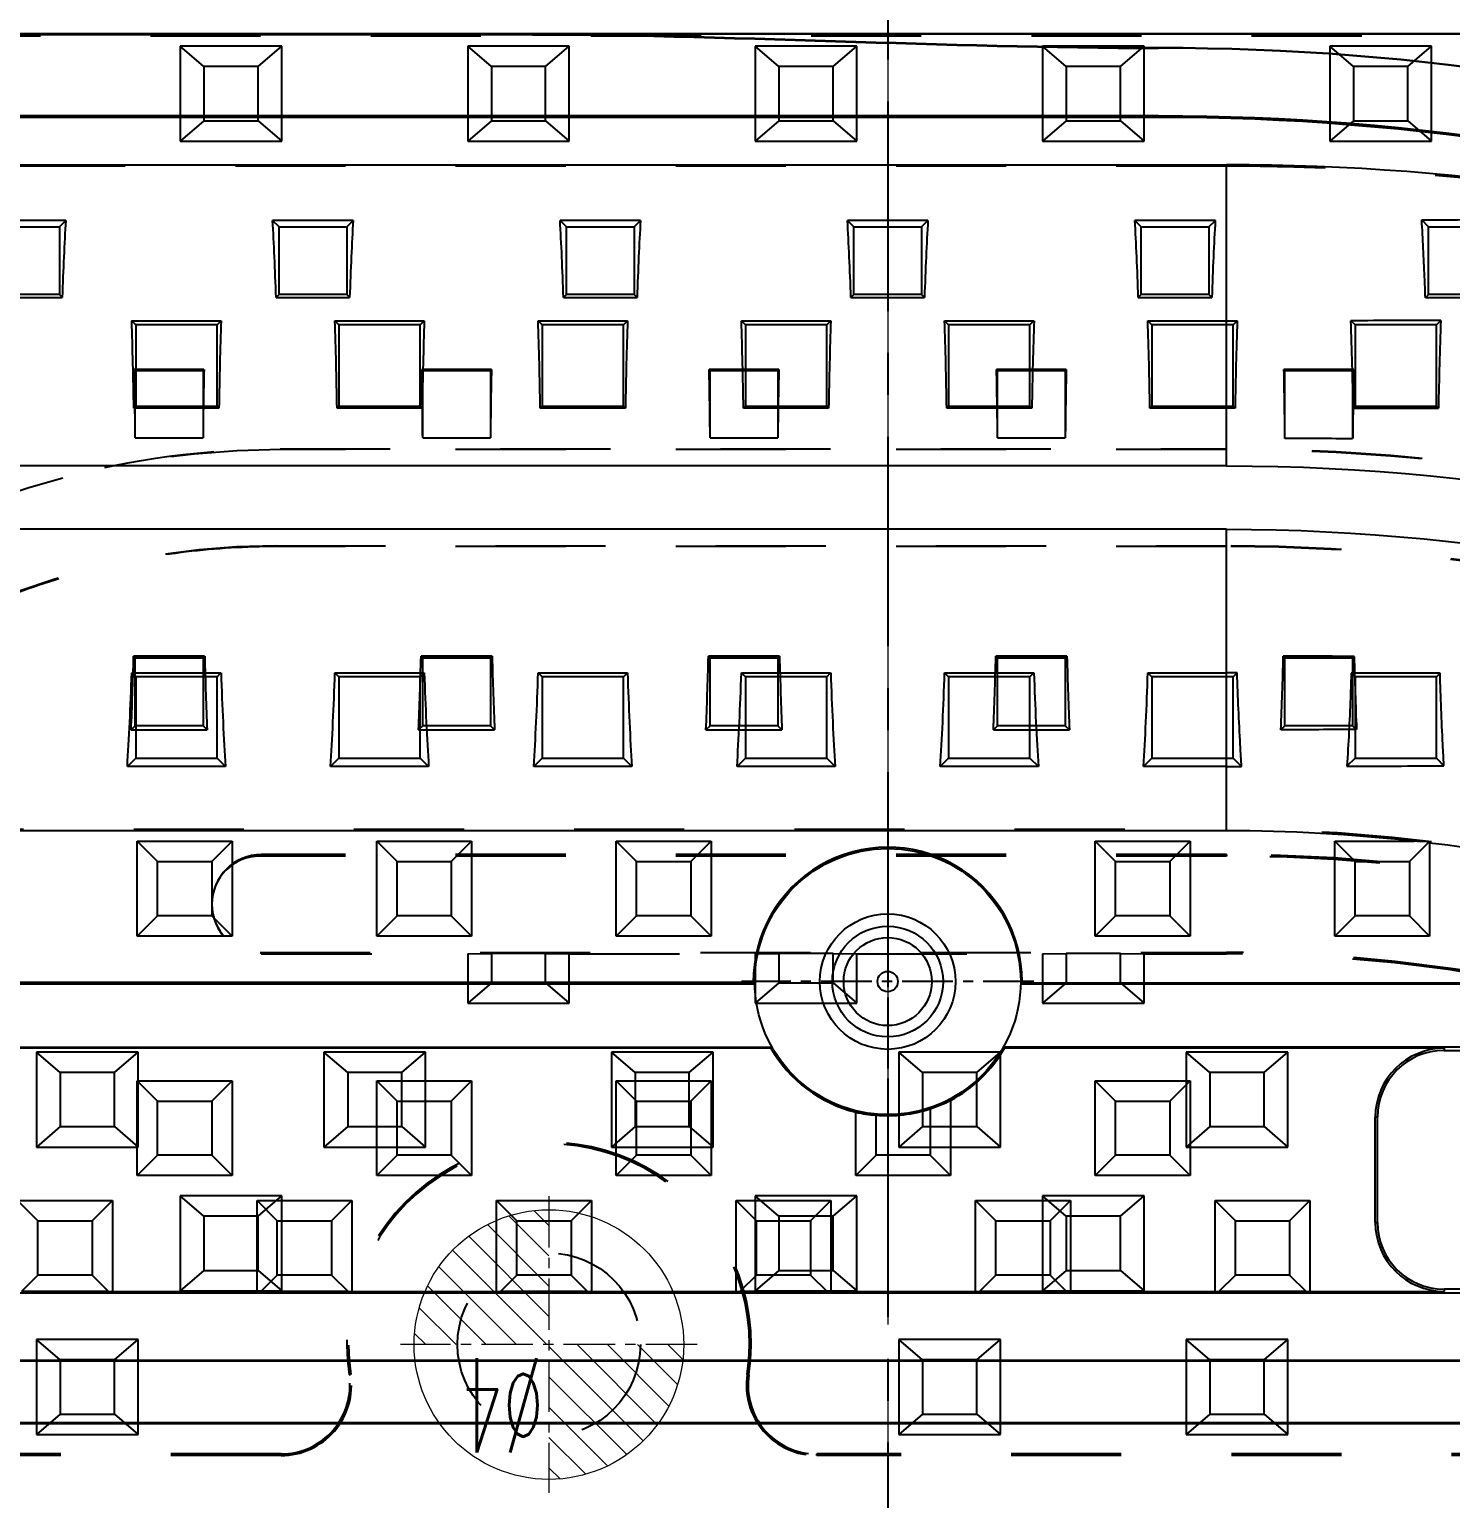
# Model space of a CAD drawing. Header units: millimetres. Extents: x -1495 to -116, y -3881 to 1305.
# Drawn here: x -748.03 to -726.95, y -331.51 to -309.71 of the extents above; entities that cross this region are included whole.
import ezdxf

# ---------------------------------------------------------------- set-up
doc = ezdxf.new("R2010")
doc.units = ezdxf.units.MM
doc.header["$LTSCALE"] = 16.335
doc.linetypes.add('CENTER', pattern=[0.6, 0.375, -0.075, 0.075, -0.075])
doc.linetypes.add('HIDDEN', pattern=[0.2, 0.1, -0.1])
doc.layers.get('0').update_dxf_attribs({"linetype": 'CONTINUOUS'})
for name, color, linetype, lineweight in [('center', 1, 'CENTER', 9), ('epin', 13, 'CONTINUOUS', 9), ('moldbase', 7, 'CONTINUOUS', 20)]:
    doc.layers.add(name, color=color, linetype=linetype, lineweight=lineweight)
doc.layers.add('DEFAULT_2', color=8, linetype='HIDDEN')
doc.styles.add('TXT05', font='txt.shx', dxfattribs={"width": 0.5, "bigfont": 'gbcbig.shx'})

# ---------------------------------------------------------------- blocks, each defined once
blk = doc.blocks.new('epin_ejp_4')
at = {"layer": 'epin'}
h = blk.add_hatch(dxfattribs=at)
h.set_pattern_fill('_ANSI31', color=123, scale=0.1, angle=90, style=0)
h.set_pattern_definition([(135, (760.4252, 313.6428), (-0.2245064, -0.2245064), [])])
h.paths.add_polyline_path([(0, 2, 0.414214), (-2, 0), (0, 0)])
h.paths.add_polyline_path([(2, 0), (0, 0), (0, -2, 0.414214)])
at = {"layer": 'epin', "color": 1, "linetype": 'CENTER', "ltscale": 0.124395}
for p, q in [((0, -2.2), (0, 2.2)), ((-2.2, 0), (2.2, 0))]:
    blk.add_line(p, q, dxfattribs=at)
at = {"layer": 'epin'}
blk.add_circle((0, 0), 2, dxfattribs=at)
at = {"layer": 'epin', "color": 6, "style": 'TXT05', "width": 0.5}
blk.add_text('%%c4', height=1.4, dxfattribs=at).set_placement((0.08, 0.2))
blk = doc.blocks.new('5')
at = {"layer": 'epin', "rotation": 180}
blk.add_blockref('epin_ejp_4', (-952.9, 2374.715), dxfattribs=at)

msp = doc.modelspace()

# ---------------------------------------------------------------- linework, layer by layer
at = {"color": 1, "linetype": 'CENTER', "ltscale": 0.507534}
msp.add_line((-735.3, -305.804), (-735.3, -387.812), dxfattribs=at)
at = {"color": 7, "linetype": 'Continuous'}
for p, q in [((-715.2, -309.777), (-754.082, -309.777)), ((-754.082, -309.787), (-740.868, -309.787)), ((-715.2, -309.782), (-740.868, -309.782)), ((-740.868, -309.787), (-740.868, -309.782)), ((-731.28, -309.983), (-731.28, -309.988)), ((-731.28, -310.993), (-749.968, -310.993)), ((-731.28, -311.014), (-749.968, -311.014)), ((-731.28, -311.014), (-731.28, -310.993)), ((-750.455, -311.717), (-730.275, -311.717)), ((-730.275, -316.185), (-730.275, -311.717)), ((-747.495, -312.543), (-748.689, -312.543)), ((-747.589, -312.638), (-747.495, -312.543)), ((-743.231, -312.543), (-744.425, -312.543)), ((-744.33, -312.638), (-744.425, -312.543)), ((-743.325, -312.638), (-743.231, -312.543)), ((-738.967, -312.543), (-740.161, -312.543)), ((-740.067, -312.638), (-740.161, -312.543)), ((-739.062, -312.638), (-738.967, -312.543)), ((-734.703, -312.543), (-735.897, -312.543)), ((-735.803, -312.638), (-735.897, -312.543)), ((-734.798, -312.638), (-734.703, -312.543)), ((-730.439, -312.543), (-731.633, -312.543)), ((-731.539, -312.638), (-731.633, -312.543)), ((-730.534, -312.638), (-730.439, -312.543)), ((-727.275, -312.638), (-727.377, -312.536)), ((-748.594, -312.638), (-747.589, -312.638)), ((-747.589, -312.638), (-747.589, -313.643)), ((-744.33, -312.638), (-743.325, -312.638)), ((-744.33, -313.643), (-744.33, -312.638)), ((-743.325, -312.638), (-743.325, -313.643)), ((-740.067, -312.638), (-739.062, -312.638)), ((-740.067, -313.643), (-740.067, -312.638)), ((-739.062, -312.638), (-739.062, -313.643)), ((-735.803, -312.638), (-734.798, -312.638)), ((-735.803, -313.643), (-735.803, -312.638)), ((-734.798, -312.638), (-734.798, -313.643)), ((-731.539, -312.638), (-730.534, -312.638)), ((-731.539, -313.643), (-731.539, -312.638)), ((-730.534, -312.638), (-730.534, -313.643)), ((-727.275, -312.638), (-726.27, -312.638)), ((-727.275, -313.643), (-727.275, -312.638)), ((-747.589, -313.643), (-748.594, -313.643)), ((-747.589, -313.643), (-747.546, -313.686)), ((-744.33, -313.643), (-744.373, -313.686)), ((-743.325, -313.643), (-744.33, -313.643)), ((-743.325, -313.643), (-743.282, -313.686)), ((-740.067, -313.643), (-740.11, -313.686)), ((-739.062, -313.643), (-740.067, -313.643)), ((-739.062, -313.643), (-739.018, -313.686)), ((-735.803, -313.643), (-735.846, -313.686)), ((-734.798, -313.643), (-735.803, -313.643)), ((-734.798, -313.643), (-734.755, -313.686)), ((-731.539, -313.643), (-731.582, -313.686)), ((-730.534, -313.643), (-731.539, -313.643)), ((-730.534, -313.643), (-730.491, -313.686)), ((-727.275, -313.643), (-727.323, -313.69)), ((-726.27, -313.643), (-727.275, -313.643)), ((-748.637, -313.686), (-747.546, -313.686)), ((-744.373, -313.686), (-743.282, -313.686)), ((-740.11, -313.686), (-739.018, -313.686)), ((-735.846, -313.686), (-734.755, -313.686)), ((-731.582, -313.686), (-730.491, -313.686)), ((-745.443, -314.755), (-746.477, -314.755)), ((-741.179, -314.755), (-742.213, -314.755)), ((-736.915, -314.755), (-737.949, -314.755)), ((-732.651, -314.755), (-733.685, -314.755)), ((-728.386, -314.754), (-729.422, -314.755)), ((-729.407, -314.77), (-729.422, -314.755)), ((-728.402, -314.77), (-728.386, -314.754)), ((-746.462, -314.77), (-745.457, -314.77)), ((-746.462, -315.769), (-746.462, -314.77)), ((-745.457, -314.77), (-745.457, -315.769)), ((-742.198, -314.77), (-741.193, -314.77)), ((-742.198, -315.769), (-742.198, -314.77)), ((-741.193, -314.77), (-741.193, -315.769)), ((-737.935, -314.77), (-736.93, -314.77)), ((-737.935, -315.769), (-737.935, -314.77)), ((-736.93, -314.77), (-736.93, -315.769)), ((-733.671, -314.77), (-732.666, -314.77)), ((-733.671, -315.769), (-733.671, -314.77)), ((-732.666, -314.77), (-732.666, -315.769)), ((-729.407, -314.77), (-728.402, -314.77)), ((-729.407, -315.776), (-729.407, -314.77)), ((-728.402, -314.77), (-728.402, -315.78)), ((-746.462, -315.769), (-745.457, -315.769)), ((-742.198, -315.769), (-741.193, -315.769)), ((-737.935, -315.769), (-736.93, -315.769)), ((-733.671, -315.769), (-732.666, -315.769)), ((-730.275, -316.185), (-756.908, -316.185)), ((-730.275, -317.126), (-756.908, -317.126)), ((-730.275, -321.599), (-730.275, -317.13)), ((-745.433, -319.009), (-746.487, -319.009)), ((-746.462, -319.034), (-746.487, -319.009)), ((-746.462, -319.034), (-745.457, -319.034)), ((-746.462, -320.039), (-746.462, -319.034)), ((-745.457, -319.034), (-745.433, -319.009)), ((-745.457, -319.034), (-745.457, -320.039)), ((-741.169, -319.009), (-742.223, -319.009)), ((-742.198, -319.034), (-742.223, -319.009)), ((-742.198, -319.034), (-741.193, -319.034)), ((-742.198, -320.039), (-742.198, -319.034)), ((-741.193, -319.034), (-741.169, -319.009)), ((-741.193, -319.034), (-741.193, -320.039)), ((-736.905, -319.009), (-737.959, -319.009)), ((-737.935, -319.034), (-737.959, -319.009)), ((-737.935, -319.034), (-736.93, -319.034)), ((-737.935, -320.039), (-737.935, -319.034)), ((-736.93, -319.034), (-736.905, -319.009)), ((-736.93, -319.034), (-736.93, -320.039)), ((-732.641, -319.009), (-733.695, -319.009)), ((-733.671, -319.034), (-733.695, -319.009)), ((-733.671, -319.034), (-732.666, -319.034)), ((-733.671, -320.039), (-733.671, -319.034)), ((-732.666, -319.034), (-732.641, -319.009)), ((-732.666, -319.034), (-732.666, -320.039)), ((-729.407, -319.034), (-729.431, -319.009)), ((-729.407, -319.034), (-728.402, -319.034)), ((-729.407, -320.039), (-729.407, -319.034)), ((-728.402, -319.034), (-728.379, -319.011)), ((-728.402, -319.034), (-728.402, -320.039)), ((-746.462, -320.039), (-746.523, -320.1)), ((-746.523, -320.1), (-745.396, -320.1)), ((-745.457, -320.039), (-746.462, -320.039)), ((-745.457, -320.039), (-745.396, -320.1)), ((-742.198, -320.039), (-742.26, -320.1)), ((-742.26, -320.1), (-741.132, -320.1)), ((-741.193, -320.039), (-742.198, -320.039)), ((-741.193, -320.039), (-741.132, -320.1)), ((-737.935, -320.039), (-737.996, -320.1)), ((-737.996, -320.1), (-736.869, -320.1)), ((-736.93, -320.039), (-737.935, -320.039)), ((-736.93, -320.039), (-736.869, -320.1)), ((-733.671, -320.039), (-733.732, -320.1)), ((-733.732, -320.1), (-732.605, -320.1)), ((-732.666, -320.039), (-733.671, -320.039)), ((-732.666, -320.039), (-732.605, -320.1)), ((-729.407, -320.039), (-729.467, -320.099)), ((-728.402, -320.039), (-729.407, -320.039)), ((-728.402, -320.039), (-728.344, -320.097)), ((-730.275, -321.599), (-760.283, -321.599)), ((-746.433, -321.753), (-745.026, -321.753)), ((-746.131, -322.055), (-746.433, -321.753)), ((-746.433, -323.16), (-746.433, -321.753)), ((-745.327, -322.055), (-745.026, -321.753)), ((-745.026, -321.753), (-745.026, -323.16)), ((-742.88, -321.753), (-741.473, -321.753)), ((-742.578, -322.055), (-742.88, -321.753)), ((-742.88, -323.16), (-742.88, -321.753)), ((-741.774, -322.055), (-741.473, -321.753)), ((-741.473, -321.753), (-741.473, -323.16)), ((-739.326, -321.753), (-737.919, -321.753)), ((-739.025, -322.055), (-739.326, -321.753)), ((-739.326, -323.16), (-739.326, -321.753)), ((-738.221, -322.055), (-737.919, -321.753)), ((-737.919, -321.753), (-737.919, -323.16)), ((-732.22, -321.753), (-730.813, -321.753)), ((-731.918, -322.055), (-732.22, -321.753)), ((-732.22, -323.16), (-732.22, -321.753)), ((-731.114, -322.055), (-730.813, -321.753)), ((-730.813, -321.753), (-730.813, -323.16)), ((-728.667, -321.753), (-727.489, -321.753)), ((-728.365, -322.055), (-728.667, -321.753)), ((-728.667, -323.16), (-728.667, -321.753)), ((-727.561, -322.055), (-727.268, -321.762)), ((-727.26, -321.78), (-727.26, -323.16)), ((-746.131, -322.055), (-745.327, -322.055)), ((-746.131, -322.859), (-746.131, -322.055)), ((-745.327, -322.055), (-745.327, -322.859)), ((-742.578, -322.055), (-741.774, -322.055)), ((-742.578, -322.859), (-742.578, -322.055)), ((-741.774, -322.055), (-741.774, -322.859)), ((-739.025, -322.055), (-738.221, -322.055)), ((-739.025, -322.859), (-739.025, -322.055)), ((-738.221, -322.055), (-738.221, -322.859)), ((-731.918, -322.055), (-731.114, -322.055)), ((-731.918, -322.859), (-731.918, -322.055)), ((-731.114, -322.055), (-731.114, -322.859)), ((-728.365, -322.055), (-727.561, -322.055)), ((-728.365, -322.859), (-728.365, -322.055)), ((-727.561, -322.055), (-727.561, -322.859)), ((-746.131, -322.859), (-746.433, -323.16)), ((-745.327, -322.859), (-746.131, -322.859)), ((-745.327, -322.859), (-745.026, -323.16)), ((-742.578, -322.859), (-742.88, -323.16)), ((-741.774, -322.859), (-742.578, -322.859)), ((-741.774, -322.859), (-741.473, -323.16)), ((-739.025, -322.859), (-739.326, -323.16)), ((-738.221, -322.859), (-739.025, -322.859)), ((-738.221, -322.859), (-737.919, -323.16)), ((-731.918, -322.859), (-732.22, -323.16)), ((-731.114, -322.859), (-731.918, -322.859)), ((-731.114, -322.859), (-730.813, -323.16)), ((-728.365, -322.859), (-728.667, -323.16)), ((-727.561, -322.859), (-728.365, -322.859)), ((-727.561, -322.859), (-727.26, -323.16)), ((-745.026, -323.16), (-746.433, -323.16)), ((-741.473, -323.16), (-742.88, -323.16)), ((-737.919, -323.16), (-739.326, -323.16)), ((-730.813, -323.16), (-732.22, -323.16)), ((-727.26, -323.16), (-728.667, -323.16)), ((-753.425, -323.87), (-737.276, -323.87)), ((-737.296, -323.849), (-753.406, -323.849)), ((-733.325, -323.87), (-733.306, -323.852)), ((-733.325, -323.87), (-725.035, -323.87)), ((-733.306, -323.836), (-733.306, -323.852)), ((-733.306, -323.852), (-725.035, -323.852)), ((-753.679, -324.807), (-737.021, -324.807)), ((-737.032, -324.825), (-753.669, -324.825)), ((-737.021, -324.807), (-737.032, -324.825)), ((-725.035, -324.807), (-733.579, -324.807)), ((-727.045, -324.825), (-733.569, -324.825)), ((-727.045, -324.825), (-727.045, -324.857)), ((-727.045, -324.857), (-725.035, -324.857)), ((-746.433, -325.307), (-745.026, -325.307)), ((-746.131, -325.608), (-746.433, -325.307)), ((-746.433, -326.714), (-746.433, -325.307)), ((-745.327, -325.608), (-745.026, -325.307)), ((-745.026, -325.307), (-745.026, -326.714)), ((-742.88, -325.307), (-741.473, -325.307)), ((-742.578, -325.608), (-742.88, -325.307)), ((-742.88, -326.714), (-742.88, -325.307)), ((-741.774, -325.608), (-741.473, -325.307)), ((-741.473, -325.307), (-741.473, -326.714)), ((-739.326, -325.307), (-737.919, -325.307)), ((-739.025, -325.608), (-739.326, -325.307)), ((-739.326, -326.714), (-739.326, -325.307)), ((-738.221, -325.608), (-737.919, -325.307)), ((-737.919, -325.307), (-737.919, -326.714)), ((-732.22, -325.307), (-730.813, -325.307)), ((-731.918, -325.608), (-732.22, -325.307)), ((-732.22, -326.714), (-732.22, -325.307)), ((-731.114, -325.608), (-730.813, -325.307)), ((-730.813, -325.307), (-730.813, -326.714)), ((-746.131, -325.608), (-745.327, -325.608)), ((-746.131, -326.412), (-746.131, -325.608)), ((-745.327, -325.608), (-745.327, -326.412)), ((-742.578, -325.608), (-741.774, -325.608)), ((-742.578, -326.412), (-742.578, -325.608)), ((-741.774, -325.608), (-741.774, -326.412)), ((-739.025, -325.608), (-738.221, -325.608)), ((-739.025, -326.412), (-739.025, -325.608)), ((-738.221, -325.608), (-738.221, -326.412)), ((-734.366, -325.598), (-734.366, -326.714)), ((-731.918, -325.608), (-731.114, -325.608)), ((-731.918, -326.412), (-731.918, -325.608)), ((-731.114, -325.608), (-731.114, -326.412)), ((-735.773, -326.714), (-735.773, -325.773)), ((-735.472, -326.412), (-735.472, -325.817)), ((-734.668, -325.722), (-734.668, -326.412)), ((-728.034, -325.846), (-728.066, -325.846)), ((-728.066, -327.411), (-728.066, -325.846)), ((-728.034, -327.411), (-728.034, -325.846)), ((-746.131, -326.412), (-746.433, -326.714)), ((-745.327, -326.412), (-746.131, -326.412)), ((-745.327, -326.412), (-745.026, -326.714)), ((-742.578, -326.412), (-742.88, -326.714)), ((-741.774, -326.412), (-742.578, -326.412)), ((-741.774, -326.412), (-741.473, -326.714)), ((-739.025, -326.412), (-739.326, -326.714)), ((-738.221, -326.412), (-739.025, -326.412)), ((-738.221, -326.412), (-737.919, -326.714)), ((-735.472, -326.412), (-735.773, -326.714)), ((-734.668, -326.412), (-735.472, -326.412)), ((-734.668, -326.412), (-734.366, -326.714)), ((-731.918, -326.412), (-732.22, -326.714)), ((-731.114, -326.412), (-731.918, -326.412)), ((-731.114, -326.412), (-730.813, -326.714)), ((-745.026, -326.714), (-746.433, -326.714)), ((-741.473, -326.714), (-742.88, -326.714)), ((-737.919, -326.714), (-739.326, -326.714)), ((-734.366, -326.714), (-735.773, -326.714)), ((-730.813, -326.714), (-732.22, -326.714)), ((-748.209, -327.083), (-746.802, -327.083)), ((-747.908, -327.385), (-748.209, -327.083)), ((-747.104, -327.385), (-746.802, -327.083)), ((-746.802, -327.083), (-746.802, -328.432)), ((-744.656, -327.083), (-743.249, -327.083)), ((-744.355, -327.385), (-744.656, -327.083)), ((-744.656, -328.432), (-744.656, -327.083)), ((-743.551, -327.385), (-743.249, -327.083)), ((-743.249, -327.083), (-743.249, -328.432)), ((-741.103, -327.083), (-739.696, -327.083)), ((-740.801, -327.385), (-741.103, -327.083)), ((-741.103, -328.432), (-741.103, -327.083)), ((-739.997, -327.385), (-739.696, -327.083)), ((-739.696, -327.083), (-739.696, -328.432)), ((-737.55, -327.083), (-736.143, -327.083)), ((-737.248, -327.385), (-737.55, -327.083)), ((-737.55, -328.432), (-737.55, -327.083)), ((-736.444, -327.385), (-736.143, -327.083)), ((-736.143, -327.083), (-736.143, -328.432)), ((-733.997, -327.083), (-732.59, -327.083)), ((-733.695, -327.385), (-733.997, -327.083)), ((-733.997, -328.432), (-733.997, -327.083)), ((-732.891, -327.385), (-732.59, -327.083)), ((-732.59, -327.083), (-732.59, -328.432)), ((-730.443, -327.083), (-729.036, -327.083)), ((-730.142, -327.385), (-730.443, -327.083)), ((-730.443, -328.432), (-730.443, -327.083)), ((-729.338, -327.385), (-729.036, -327.083)), ((-729.036, -327.083), (-729.036, -328.432)), ((-747.908, -327.385), (-747.104, -327.385)), ((-747.908, -328.189), (-747.908, -327.385)), ((-747.104, -327.385), (-747.104, -328.189)), ((-744.355, -327.385), (-743.551, -327.385)), ((-744.355, -328.189), (-744.355, -327.385)), ((-743.551, -327.385), (-743.551, -328.189)), ((-740.801, -327.385), (-739.997, -327.385)), ((-740.801, -328.189), (-740.801, -327.385)), ((-739.997, -327.385), (-739.997, -328.189)), ((-737.248, -327.385), (-736.444, -327.385)), ((-737.248, -328.189), (-737.248, -327.385)), ((-736.444, -327.385), (-736.444, -328.189)), ((-733.695, -327.385), (-732.891, -327.385)), ((-733.695, -328.189), (-733.695, -327.385)), ((-732.891, -327.385), (-732.891, -328.189)), ((-730.142, -327.385), (-729.338, -327.385)), ((-730.142, -328.189), (-730.142, -327.385)), ((-729.338, -327.385), (-729.338, -328.189)), ((-728.066, -327.411), (-728.034, -327.411)), ((-747.908, -328.189), (-748.152, -328.433)), ((-747.104, -328.189), (-747.908, -328.189)), ((-747.104, -328.189), (-746.86, -328.433)), ((-744.355, -328.189), (-744.599, -328.433)), ((-743.551, -328.189), (-744.355, -328.189)), ((-743.551, -328.189), (-743.306, -328.433)), ((-740.801, -328.189), (-741.046, -328.433)), ((-739.997, -328.189), (-740.801, -328.189)), ((-739.997, -328.189), (-739.753, -328.433)), ((-737.248, -328.189), (-737.492, -328.433)), ((-736.444, -328.189), (-737.248, -328.189)), ((-736.444, -328.189), (-736.2, -328.433)), ((-733.695, -328.189), (-733.939, -328.433)), ((-732.891, -328.189), (-733.695, -328.189)), ((-732.891, -328.189), (-732.647, -328.433)), ((-730.142, -328.189), (-730.386, -328.433)), ((-729.338, -328.189), (-730.142, -328.189)), ((-729.338, -328.189), (-729.094, -328.433)), ((-767.589, -328.453), (-718.215, -328.453)), ((-746.86, -328.433), (-748.152, -328.433)), ((-746.86, -328.433), (-746.802, -328.432)), ((-746.802, -328.432), (-744.656, -328.432)), ((-744.656, -328.432), (-744.599, -328.433)), ((-743.306, -328.433), (-744.599, -328.433)), ((-743.306, -328.433), (-743.249, -328.432)), ((-743.249, -328.432), (-741.103, -328.432)), ((-741.103, -328.432), (-741.046, -328.433)), ((-739.753, -328.433), (-741.046, -328.433)), ((-739.753, -328.433), (-739.696, -328.432)), ((-739.696, -328.432), (-737.55, -328.432)), ((-737.55, -328.432), (-737.492, -328.433)), ((-736.2, -328.433), (-737.492, -328.433)), ((-736.2, -328.433), (-736.143, -328.432)), ((-736.143, -328.432), (-733.997, -328.432)), ((-733.997, -328.432), (-733.939, -328.433)), ((-732.647, -328.433), (-733.939, -328.433)), ((-732.647, -328.433), (-732.59, -328.432)), ((-732.59, -328.432), (-730.443, -328.432)), ((-730.443, -328.432), (-730.386, -328.433)), ((-729.094, -328.433), (-730.386, -328.433)), ((-729.094, -328.433), (-729.036, -328.432)), ((-729.036, -328.432), (-727.045, -328.432)), ((-720.02, -328.4), (-727.045, -328.4)), ((-727.045, -328.4), (-727.045, -328.432)), ((-718.215, -329.458), (-769.12, -329.458)), ((-769.12, -329.463), (-718.215, -329.463)), ((-718.215, -330.384), (-770.623, -330.384)), ((-770.619, -330.39), (-718.215, -330.39))]:
    msp.add_line(p, q, dxfattribs=at)
at = {"color": 1, "linetype": 'CENTER', "ltscale": 0.122732}
for p, q in [((-735.3, -321.665), (-735.3, -326.006)), ((-733.13, -323.836), (-737.471, -323.836))]:
    msp.add_line(p, q, dxfattribs=at)
at = {"color": 7, "linetype": 'Continuous'}
for radius in [1.973, 1.005, 0.821, 0.653, 0.151]:
    msp.add_circle((-735.3, -323.836), radius, dxfattribs=at)
for centre, radius, start, end in [((-731.28, -346.808), 36.825, 20.0396, 90), ((-731.28, -346.808), 36.82, 20.0396, 90), ((-731.28, -346.808), 35.815, 71.7628, 90), ((-731.28, -346.808), 35.794, 71.7628, 90), ((-730.275, -346.808), 35.091, 72.5012, 90), ((-729.706, 109.694), 422.236, 270.31607, 270.48133), ((-823.225, -316.615), 93.822, 0.51228, 1.1361), ((-630.733, -316.736), 97.673, 178.83749, 179.43956), ((-730.275, -346.808), 30.618, 2.7035, 90), ((-730.275, -346.808), 29.678, 2.7435, 90), ((-792.436, -317.464), 63.024, 357.60342, 358.59474), ((-659.023, -317.323), 69.377, 181.39384, 182.29124), ((-730.275, -346.808), 25.209, 83.6535, 90), ((-735.3, -323.836), 1.994, 0.0038, 180.3659), ((-730.663, -408.324), 86.629, 87.75421, 87.90013), ((-723.207, -319.901), 4.467, 204.6205, 204.8768), ((-730.275, -346.808), 25.209, 78.1848, 83.1299), ((-735.3, -323.836), 1.994, 209.7401, 256.2813), ((-735.3, -323.836), 1.994, 297.9273, 330.2599), ((-727.045, -325.846), 1.021, 90, 180), ((-727.045, -325.846), 0.989, 90, 180), ((-735.3, -323.836), 1.989, 265.0548, 288.5426), ((-727.045, -327.411), 1.021, 180, 270), ((-727.045, -327.411), 0.989, 180, 270)]:
    msp.add_arc(centre, radius, start, end, dxfattribs=at)
for centre, major_axis, ratio, start_param, end_param in [((-747.263, -316.658), (0, -5.779), 0.057143, -2.363125, -2.110968), ((-744.657, -316.658), (0, -5.779), 0.057143, -4.172218, -3.920061), ((-742.999, -316.658), (0, -5.779), 0.057143, -2.363125, -2.110968), ((-740.393, -316.658), (0, -5.779), 0.057143, -4.172218, -3.920061), ((-738.735, -316.658), (0, -5.779), 0.057143, -2.363125, -2.110968), ((-736.129, -316.658), (0, -5.779), 0.057143, -4.172218, -3.920061), ((-734.471, -316.658), (0, -5.779), 0.057143, -2.363125, -2.110968), ((-731.865, -316.658), (0, -5.779), 0.057143, -4.172218, -3.920061), ((-730.208, -316.658), (0, -5.779), 0.057143, -2.363125, -2.110968), ((-745.131, -316.658), (0, -5.779), 0.057143, -1.906287, -1.72521), ((-740.867, -316.658), (0, -5.779), 0.057143, -1.906287, -1.72521), ((-736.603, -316.658), (0, -5.779), 0.057143, -1.906287, -1.72521), ((-732.339, -316.658), (0, -5.779), 0.057143, -1.906287, -1.72521), ((-746.789, -316.658), (0, -5.779), 0.057143, 0.932787, 1.151782), ((-745.131, -316.658), (0, -5.779), 0.057143, -1.151782, -0.932787), ((-742.525, -316.658), (0, -5.779), 0.057143, 0.932787, 1.151782), ((-740.867, -316.658), (0, -5.779), 0.057143, -1.151782, -0.932787), ((-738.261, -316.658), (0, -5.779), 0.057143, 0.932787, 1.151782), ((-736.603, -316.658), (0, -5.779), 0.057143, -1.151782, -0.932787), ((-733.997, -316.658), (0, -5.779), 0.057143, 0.932787, 1.151782), ((-732.339, -316.658), (0, -5.779), 0.057143, -1.151782, -0.932787), ((-735.266, -323.836), (-1.979, 0), 0.999848, 1.877832, 2.042735), ((-735.335, -323.836), (-1.987, 0), 0.999848, 1.348351, 1.501889)]:
    msp.add_ellipse(centre, major_axis=major_axis, ratio=ratio, start_param=start_param, end_param=end_param, dxfattribs=at)
for points in [[(-731.28, -309.983), (-734.477, -309.983), (-737.671, -309.782), (-740.868, -309.782)], [(-740.868, -309.787), (-737.671, -309.787), (-734.477, -309.988), (-731.28, -309.988)], [(-726.218, -313.695), (-726.586, -313.693), (-726.954, -313.692), (-727.323, -313.69)], [(-729.407, -315.776), (-729.072, -315.776), (-728.737, -315.773), (-728.402, -315.78)], [(-728.379, -319.011), (-728.73, -319.01), (-729.08, -319.01), (-729.431, -319.009)], [(-728.344, -320.097), (-728.718, -320.098), (-729.093, -320.099), (-729.467, -320.099)]]:
    msp.add_open_spline(points, degree=3, dxfattribs=at)
for points, knots in [([(-727.323, -313.69), (-727.326, -313.587), (-727.341, -313.202), (-727.36, -312.817), (-727.377, -312.536)], [0, 0, 0, 0, 0.26944, 1, 1, 1, 1]), ([(-737.276, -323.87), (-737.278, -323.868), (-737.282, -323.867), (-737.286, -323.862), (-737.283, -323.855), (-737.292, -323.854), (-737.294, -323.852)], [0, 0, 0, 0, 0.312487, 0.456174, 0.580629, 1, 1, 1, 1]), ([(-733.579, -324.807), (-733.578, -324.809), (-733.575, -324.81), (-733.573, -324.815), (-733.575, -324.82), (-733.57, -324.823), (-733.569, -324.825)], [0, 0, 0, 0, 0.283242, 0.447227, 0.602885, 1, 1, 1, 1])]:
    msp.add_open_spline(points, degree=3, knots=knots, dxfattribs=at)
at = {"layer": 'center', "color": 1, "linetype": 'CENTER', "ltscale": 0.510071}
msp.add_line((-735.3, -305.804), (-735.3, -387.812), dxfattribs=at)
at = {"layer": 'DEFAULT_2', "color": 8, "linetype": 'HIDDEN'}
for p, q in [((-715.2, -309.808), (-750.831, -309.808)), ((-744.287, -309.959), (-745.794, -309.959)), ((-745.443, -310.261), (-745.794, -309.959)), ((-745.794, -309.959), (-745.794, -311.366)), ((-744.639, -310.261), (-744.287, -309.959)), ((-744.287, -311.366), (-744.287, -309.959)), ((-740.023, -309.959), (-741.531, -309.959)), ((-741.179, -310.261), (-741.531, -309.959)), ((-741.531, -309.959), (-741.531, -311.366)), ((-740.375, -310.261), (-740.023, -309.959)), ((-740.023, -311.366), (-740.023, -309.959)), ((-735.759, -309.959), (-737.267, -309.959)), ((-736.915, -310.261), (-737.267, -309.959)), ((-737.267, -309.959), (-737.267, -311.366)), ((-736.111, -310.261), (-735.759, -309.959)), ((-735.759, -311.366), (-735.759, -309.959)), ((-731.495, -309.959), (-733.003, -309.959)), ((-732.651, -310.261), (-733.003, -309.959)), ((-733.003, -309.959), (-733.003, -311.366)), ((-731.847, -310.261), (-731.495, -309.959)), ((-731.495, -311.366), (-731.495, -309.959)), ((-727.232, -309.959), (-728.739, -309.959)), ((-728.387, -310.261), (-728.739, -309.959)), ((-728.739, -309.959), (-728.739, -311.366)), ((-727.583, -310.261), (-727.232, -309.959)), ((-727.232, -311.366), (-727.232, -309.959)), ((-744.639, -310.261), (-745.443, -310.261)), ((-745.443, -310.261), (-745.443, -311.065)), ((-744.639, -311.065), (-744.639, -310.261)), ((-740.375, -310.261), (-741.179, -310.261)), ((-741.179, -310.261), (-741.179, -311.065)), ((-740.375, -311.065), (-740.375, -310.261)), ((-736.111, -310.261), (-736.915, -310.261)), ((-736.915, -310.261), (-736.915, -311.065)), ((-736.111, -311.065), (-736.111, -310.261)), ((-731.847, -310.261), (-732.651, -310.261)), ((-732.651, -310.261), (-732.651, -311.065)), ((-731.847, -311.065), (-731.847, -310.261)), ((-727.583, -310.261), (-728.387, -310.261)), ((-728.387, -310.261), (-728.387, -311.065)), ((-727.583, -311.065), (-727.583, -310.261)), ((-745.443, -311.065), (-745.794, -311.366)), ((-745.443, -311.065), (-744.639, -311.065)), ((-744.639, -311.065), (-744.287, -311.366)), ((-741.179, -311.065), (-741.531, -311.366)), ((-741.179, -311.065), (-740.375, -311.065)), ((-740.375, -311.065), (-740.023, -311.366)), ((-736.915, -311.065), (-737.267, -311.366)), ((-736.915, -311.065), (-736.111, -311.065)), ((-736.111, -311.065), (-735.759, -311.366)), ((-732.651, -311.065), (-733.003, -311.366)), ((-732.651, -311.065), (-731.847, -311.065)), ((-731.847, -311.065), (-731.495, -311.366)), ((-728.387, -311.065), (-728.739, -311.366)), ((-728.387, -311.065), (-727.583, -311.065)), ((-727.583, -311.065), (-727.232, -311.366)), ((-745.794, -311.366), (-744.287, -311.366)), ((-741.531, -311.366), (-740.023, -311.366)), ((-737.267, -311.366), (-735.759, -311.366)), ((-733.003, -311.366), (-731.495, -311.366)), ((-728.739, -311.366), (-727.232, -311.366)), ((-730.275, -311.739), (-751.534, -311.739)), ((-746.516, -314.033), (-745.19, -314.033)), ((-746.456, -314.093), (-746.516, -314.033)), ((-745.25, -314.093), (-746.456, -314.093)), ((-746.456, -314.093), (-746.456, -315.299)), ((-745.25, -314.093), (-745.19, -314.033)), ((-745.25, -315.299), (-745.25, -314.093)), ((-743.501, -314.033), (-742.175, -314.033)), ((-743.441, -314.093), (-743.501, -314.033)), ((-742.235, -314.093), (-743.441, -314.093)), ((-743.441, -314.093), (-743.441, -315.299)), ((-742.235, -314.093), (-742.175, -314.033)), ((-742.235, -315.299), (-742.235, -314.093)), ((-740.486, -314.033), (-739.16, -314.033)), ((-740.426, -314.093), (-740.486, -314.033)), ((-739.22, -314.093), (-740.426, -314.093)), ((-740.426, -314.093), (-740.426, -315.299)), ((-739.22, -314.093), (-739.16, -314.033)), ((-739.22, -315.299), (-739.22, -314.093)), ((-737.471, -314.033), (-736.145, -314.033)), ((-737.411, -314.093), (-737.471, -314.033)), ((-736.205, -314.093), (-737.411, -314.093)), ((-737.411, -314.093), (-737.411, -315.299)), ((-736.205, -314.093), (-736.145, -314.033)), ((-736.205, -315.299), (-736.205, -314.093)), ((-734.456, -314.033), (-733.13, -314.033)), ((-734.396, -314.093), (-734.456, -314.033)), ((-733.19, -314.093), (-734.396, -314.093)), ((-734.396, -314.093), (-734.396, -315.299)), ((-733.19, -314.093), (-733.13, -314.033)), ((-733.19, -315.299), (-733.19, -314.093)), ((-731.441, -314.033), (-730.275, -314.033)), ((-731.381, -314.093), (-731.441, -314.033)), ((-730.175, -314.093), (-731.381, -314.093)), ((-731.381, -314.093), (-731.381, -315.299)), ((-730.275, -314.033), (-730.115, -314.033)), ((-730.175, -314.093), (-730.115, -314.033)), ((-730.175, -315.299), (-730.175, -314.093)), ((-728.366, -314.093), (-728.428, -314.031)), ((-727.16, -314.093), (-728.366, -314.093)), ((-728.366, -314.093), (-728.366, -315.299)), ((-727.16, -314.093), (-727.094, -314.027)), ((-727.16, -315.299), (-727.16, -314.093)), ((-746.462, -314.77), (-746.477, -314.755)), ((-745.457, -314.77), (-745.443, -314.755)), ((-742.198, -314.77), (-742.213, -314.755)), ((-741.193, -314.77), (-741.179, -314.755)), ((-737.935, -314.77), (-737.949, -314.755)), ((-736.93, -314.77), (-736.915, -314.755)), ((-733.671, -314.77), (-733.685, -314.755)), ((-732.666, -314.77), (-732.651, -314.755)), ((-746.456, -315.299), (-746.484, -315.327)), ((-745.221, -315.327), (-746.484, -315.327)), ((-746.456, -315.299), (-745.25, -315.299)), ((-745.25, -315.299), (-745.221, -315.327)), ((-743.441, -315.299), (-743.469, -315.327)), ((-742.206, -315.327), (-743.469, -315.327)), ((-743.441, -315.299), (-742.235, -315.299)), ((-742.235, -315.299), (-742.206, -315.327)), ((-740.426, -315.299), (-740.454, -315.327)), ((-739.191, -315.327), (-740.454, -315.327)), ((-740.426, -315.299), (-739.22, -315.299)), ((-739.22, -315.299), (-739.191, -315.327)), ((-737.411, -315.299), (-737.439, -315.327)), ((-736.176, -315.327), (-737.439, -315.327)), ((-737.411, -315.299), (-736.205, -315.299)), ((-736.205, -315.299), (-736.176, -315.327)), ((-734.396, -315.299), (-734.424, -315.327)), ((-733.161, -315.327), (-734.424, -315.327)), ((-734.396, -315.299), (-733.19, -315.299)), ((-733.19, -315.299), (-733.161, -315.327)), ((-731.381, -315.299), (-731.409, -315.327)), ((-730.275, -315.327), (-731.409, -315.327)), ((-731.381, -315.299), (-730.175, -315.299)), ((-730.146, -315.327), (-730.275, -315.327)), ((-730.175, -315.299), (-730.146, -315.327)), ((-728.366, -315.299), (-728.395, -315.328)), ((-728.366, -315.299), (-727.16, -315.299)), ((-727.16, -315.299), (-727.129, -315.33)), ((-744.315, -315.934), (-730.275, -315.934)), ((-744.306, -315.944), (-744.315, -315.934)), ((-730.275, -315.944), (-744.306, -315.944)), ((-744.385, -317.372), (-730.275, -317.372)), ((-744.385, -317.372), (-744.375, -317.382)), ((-730.275, -317.382), (-744.375, -317.382)), ((-746.515, -319.256), (-745.191, -319.256)), ((-746.456, -319.315), (-746.515, -319.256)), ((-745.25, -319.315), (-746.456, -319.315)), ((-746.456, -319.315), (-746.456, -320.521)), ((-745.25, -319.315), (-745.191, -319.256)), ((-745.25, -320.521), (-745.25, -319.315)), ((-743.5, -319.256), (-742.176, -319.256)), ((-743.441, -319.315), (-743.5, -319.256)), ((-742.235, -319.315), (-743.441, -319.315)), ((-743.441, -319.315), (-743.441, -320.521)), ((-742.235, -319.315), (-742.176, -319.256)), ((-742.235, -320.521), (-742.235, -319.315)), ((-740.485, -319.256), (-739.161, -319.256)), ((-740.426, -319.315), (-740.485, -319.256)), ((-739.22, -319.315), (-740.426, -319.315)), ((-740.426, -319.315), (-740.426, -320.521)), ((-739.22, -319.315), (-739.161, -319.256)), ((-739.22, -320.521), (-739.22, -319.315)), ((-737.47, -319.256), (-736.146, -319.256)), ((-737.411, -319.315), (-737.47, -319.256)), ((-736.205, -319.315), (-737.411, -319.315)), ((-737.411, -319.315), (-737.411, -320.521)), ((-736.205, -319.315), (-736.146, -319.256)), ((-736.205, -320.521), (-736.205, -319.315)), ((-734.455, -319.256), (-733.131, -319.256)), ((-734.396, -319.315), (-734.455, -319.256)), ((-733.19, -319.315), (-734.396, -319.315)), ((-734.396, -319.315), (-734.396, -320.521)), ((-733.19, -319.315), (-733.131, -319.256)), ((-733.19, -320.521), (-733.19, -319.315)), ((-731.44, -319.256), (-730.275, -319.256)), ((-731.381, -319.315), (-731.44, -319.256)), ((-730.175, -319.315), (-731.381, -319.315)), ((-731.381, -319.315), (-731.381, -320.521)), ((-730.116, -319.256), (-730.275, -319.256)), ((-730.175, -319.315), (-730.116, -319.256)), ((-730.175, -320.521), (-730.175, -319.315)), ((-728.366, -319.315), (-728.423, -319.258)), ((-727.16, -319.315), (-728.366, -319.315)), ((-728.366, -319.315), (-728.366, -320.521)), ((-727.16, -319.315), (-727.106, -319.262)), ((-727.16, -320.521), (-727.16, -319.315)), ((-746.456, -320.521), (-746.58, -320.646)), ((-746.456, -320.521), (-745.25, -320.521)), ((-745.25, -320.521), (-745.125, -320.646)), ((-743.441, -320.521), (-743.565, -320.646)), ((-743.441, -320.521), (-742.235, -320.521)), ((-742.235, -320.521), (-742.11, -320.646)), ((-740.426, -320.521), (-740.55, -320.646)), ((-740.426, -320.521), (-739.22, -320.521)), ((-739.22, -320.521), (-739.095, -320.646)), ((-737.411, -320.521), (-737.535, -320.646)), ((-737.411, -320.521), (-736.205, -320.521)), ((-736.205, -320.521), (-736.08, -320.646)), ((-734.396, -320.521), (-734.52, -320.646)), ((-734.396, -320.521), (-733.19, -320.521)), ((-733.19, -320.521), (-733.065, -320.646)), ((-731.381, -320.521), (-731.505, -320.646)), ((-731.381, -320.521), (-730.175, -320.521)), ((-730.175, -320.521), (-730.05, -320.646)), ((-728.366, -320.521), (-728.486, -320.642)), ((-728.366, -320.521), (-727.16, -320.521)), ((-727.16, -320.521), (-727.048, -320.633)), ((-745.125, -320.646), (-746.58, -320.646)), ((-742.11, -320.646), (-743.565, -320.646)), ((-739.095, -320.646), (-740.55, -320.646)), ((-736.08, -320.646), (-737.535, -320.646)), ((-733.065, -320.646), (-734.52, -320.646)), ((-730.275, -320.646), (-731.505, -320.646)), ((-730.275, -320.646), (-730.05, -320.646)), ((-753.019, -321.576), (-730.275, -321.576)), ((-744.612, -321.974), (-744.588, -321.95)), ((-730.275, -321.95), (-744.588, -321.95)), ((-730.275, -321.95), (-730.275, -321.974)), ((-730.275, -321.974), (-744.612, -321.974)), ((-744.612, -323.402), (-730.275, -323.402)), ((-744.612, -323.402), (-744.588, -323.426)), ((-744.588, -323.426), (-741.531, -323.426)), ((-741.531, -323.426), (-741.179, -323.42)), ((-741.531, -323.426), (-741.531, -324.158)), ((-740.375, -323.42), (-741.179, -323.42)), ((-741.179, -323.42), (-741.179, -323.856)), ((-740.375, -323.42), (-740.023, -323.426)), ((-740.375, -323.856), (-740.375, -323.42)), ((-740.023, -323.426), (-737.267, -323.426)), ((-740.023, -324.158), (-740.023, -323.426)), ((-737.267, -323.426), (-736.915, -323.42)), ((-737.267, -323.426), (-737.267, -324.158)), ((-736.111, -323.42), (-736.915, -323.42)), ((-736.915, -323.42), (-736.915, -323.856)), ((-736.111, -323.42), (-735.759, -323.426)), ((-736.111, -323.856), (-736.111, -323.42)), ((-735.759, -323.426), (-733.003, -323.426)), ((-735.759, -324.158), (-735.759, -323.426)), ((-733.003, -323.426), (-732.651, -323.42)), ((-733.003, -323.426), (-733.003, -324.158)), ((-731.847, -323.42), (-732.651, -323.42)), ((-732.651, -323.42), (-732.651, -323.856)), ((-731.847, -323.42), (-731.495, -323.426)), ((-731.847, -323.856), (-731.847, -323.42)), ((-731.495, -323.426), (-730.275, -323.426)), ((-731.495, -324.158), (-731.495, -323.426)), ((-730.275, -323.402), (-730.275, -323.426)), ((-741.179, -323.856), (-741.531, -324.158)), ((-741.179, -323.856), (-740.375, -323.856)), ((-740.375, -323.856), (-740.023, -324.158)), ((-736.915, -323.856), (-737.267, -324.158)), ((-736.915, -323.856), (-736.111, -323.856)), ((-736.111, -323.856), (-735.759, -324.158)), ((-732.651, -323.856), (-733.003, -324.158)), ((-732.651, -323.856), (-731.847, -323.856)), ((-731.847, -323.856), (-731.495, -324.158)), ((-741.531, -324.158), (-740.023, -324.158)), ((-737.267, -324.158), (-735.759, -324.158)), ((-733.003, -324.158), (-731.495, -324.158)), ((-746.419, -324.883), (-747.926, -324.883)), ((-747.575, -325.184), (-747.926, -324.883)), ((-747.926, -324.883), (-747.926, -326.29)), ((-746.771, -325.184), (-746.419, -324.883)), ((-746.419, -326.29), (-746.419, -324.883)), ((-742.155, -324.883), (-743.663, -324.883)), ((-743.311, -325.184), (-743.663, -324.883)), ((-743.663, -324.883), (-743.663, -326.29)), ((-742.507, -325.184), (-742.155, -324.883)), ((-742.155, -326.29), (-742.155, -324.883)), ((-737.891, -324.883), (-739.399, -324.883)), ((-739.047, -325.184), (-739.399, -324.883)), ((-739.399, -324.883), (-739.399, -326.29)), ((-738.243, -325.184), (-737.891, -324.883)), ((-737.891, -326.29), (-737.891, -324.883)), ((-733.627, -324.883), (-735.135, -324.883)), ((-734.783, -325.184), (-735.135, -324.883)), ((-735.135, -324.883), (-735.135, -326.29)), ((-733.979, -325.184), (-733.627, -324.883)), ((-733.627, -326.29), (-733.627, -324.883)), ((-729.364, -324.883), (-730.871, -324.883)), ((-730.519, -325.184), (-730.871, -324.883)), ((-730.871, -324.883), (-730.871, -326.29)), ((-729.715, -325.184), (-729.364, -324.883)), ((-729.364, -326.29), (-729.364, -324.883)), ((-746.771, -325.184), (-747.575, -325.184)), ((-747.575, -325.184), (-747.575, -325.988)), ((-746.771, -325.988), (-746.771, -325.184)), ((-742.507, -325.184), (-743.311, -325.184)), ((-743.311, -325.184), (-743.311, -325.988)), ((-742.507, -325.988), (-742.507, -325.184)), ((-738.243, -325.184), (-739.047, -325.184)), ((-739.047, -325.184), (-739.047, -325.988)), ((-738.243, -325.988), (-738.243, -325.184)), ((-733.979, -325.184), (-734.783, -325.184)), ((-734.783, -325.184), (-734.783, -325.988)), ((-733.979, -325.988), (-733.979, -325.184)), ((-729.715, -325.184), (-730.519, -325.184)), ((-730.519, -325.184), (-730.519, -325.988)), ((-729.715, -325.988), (-729.715, -325.184)), ((-747.575, -325.988), (-747.926, -326.29)), ((-747.575, -325.988), (-746.771, -325.988)), ((-746.771, -325.988), (-746.419, -326.29)), ((-743.311, -325.988), (-743.663, -326.29)), ((-743.311, -325.988), (-742.507, -325.988)), ((-742.507, -325.988), (-742.155, -326.29)), ((-739.047, -325.988), (-739.399, -326.29)), ((-739.047, -325.988), (-738.243, -325.988)), ((-738.243, -325.988), (-737.891, -326.29)), ((-734.783, -325.988), (-735.135, -326.29)), ((-734.783, -325.988), (-733.979, -325.988)), ((-733.979, -325.988), (-733.627, -326.29)), ((-730.519, -325.988), (-730.871, -326.29)), ((-730.519, -325.988), (-729.715, -325.988)), ((-729.715, -325.988), (-729.364, -326.29)), ((-747.926, -326.29), (-746.419, -326.29)), ((-743.663, -326.29), (-742.155, -326.29)), ((-739.399, -326.29), (-737.891, -326.29)), ((-735.135, -326.29), (-733.627, -326.29)), ((-730.871, -326.29), (-729.364, -326.29)), ((-744.287, -327.015), (-745.794, -327.015)), ((-745.443, -327.316), (-745.794, -327.015)), ((-745.794, -327.015), (-745.794, -328.422)), ((-744.639, -327.316), (-744.287, -327.015)), ((-744.287, -328.422), (-744.287, -327.015)), ((-735.759, -327.015), (-737.267, -327.015)), ((-736.915, -327.316), (-737.267, -327.015)), ((-737.267, -327.015), (-737.267, -328.422)), ((-736.111, -327.316), (-735.759, -327.015)), ((-735.759, -328.422), (-735.759, -327.015)), ((-731.495, -327.015), (-733.003, -327.015)), ((-732.651, -327.316), (-733.003, -327.015)), ((-733.003, -327.015), (-733.003, -328.422)), ((-731.847, -327.316), (-731.495, -327.015)), ((-731.495, -328.422), (-731.495, -327.015)), ((-744.639, -327.316), (-745.443, -327.316)), ((-745.443, -327.316), (-745.443, -328.12)), ((-744.639, -328.12), (-744.639, -327.316)), ((-736.111, -327.316), (-736.915, -327.316)), ((-736.915, -327.316), (-736.915, -328.12)), ((-736.111, -328.12), (-736.111, -327.316)), ((-731.847, -327.316), (-732.651, -327.316)), ((-732.651, -327.316), (-732.651, -328.12)), ((-731.847, -328.12), (-731.847, -327.316)), ((-745.443, -328.12), (-745.794, -328.422)), ((-745.443, -328.12), (-744.639, -328.12)), ((-744.639, -328.12), (-744.287, -328.422)), ((-736.915, -328.12), (-737.267, -328.422)), ((-736.915, -328.12), (-736.111, -328.12)), ((-736.111, -328.12), (-735.759, -328.422)), ((-732.651, -328.12), (-733.003, -328.422)), ((-732.651, -328.12), (-731.847, -328.12)), ((-731.847, -328.12), (-731.495, -328.422)), ((-745.794, -328.422), (-744.287, -328.422)), ((-737.267, -328.422), (-735.759, -328.422)), ((-733.003, -328.422), (-731.495, -328.422)), ((-746.419, -329.147), (-747.926, -329.147)), ((-747.575, -329.448), (-747.926, -329.147)), ((-747.926, -329.147), (-747.926, -330.554)), ((-746.771, -329.448), (-746.419, -329.147)), ((-746.419, -330.554), (-746.419, -329.147)), ((-733.627, -329.147), (-735.135, -329.147)), ((-734.783, -329.448), (-735.135, -329.147)), ((-735.135, -329.147), (-735.135, -330.554)), ((-733.979, -329.448), (-733.627, -329.147)), ((-733.627, -330.554), (-733.627, -329.147)), ((-729.364, -329.147), (-730.871, -329.147)), ((-730.519, -329.448), (-730.871, -329.147)), ((-730.871, -329.147), (-730.871, -330.554)), ((-729.715, -329.448), (-729.364, -329.147)), ((-729.364, -330.554), (-729.364, -329.147)), ((-746.771, -329.448), (-747.575, -329.448)), ((-747.575, -329.448), (-747.575, -330.252)), ((-746.771, -330.252), (-746.771, -329.448)), ((-733.979, -329.448), (-734.783, -329.448)), ((-734.783, -329.448), (-734.783, -330.252)), ((-733.979, -330.252), (-733.979, -329.448)), ((-729.715, -329.448), (-730.519, -329.448)), ((-730.519, -329.448), (-730.519, -330.252)), ((-729.715, -330.252), (-729.715, -329.448)), ((-743.29, -329.67), (-743.267, -329.667)), ((-737.383, -329.667), (-737.36, -329.67)), ((-747.575, -330.252), (-747.926, -330.554)), ((-747.575, -330.252), (-746.771, -330.252)), ((-746.771, -330.252), (-746.419, -330.554)), ((-734.783, -330.252), (-735.135, -330.554)), ((-734.783, -330.252), (-733.979, -330.252)), ((-733.979, -330.252), (-733.627, -330.554)), ((-730.519, -330.252), (-730.871, -330.554)), ((-730.519, -330.252), (-729.715, -330.252)), ((-729.715, -330.252), (-729.364, -330.554)), ((-747.926, -330.554), (-746.419, -330.554)), ((-735.135, -330.554), (-733.627, -330.554)), ((-730.871, -330.554), (-729.364, -330.554)), ((-744.3, -330.844), (-752.385, -330.844)), ((-744.3, -330.868), (-752.385, -330.868)), ((-744.3, -330.844), (-744.3, -330.868)), ((-718.766, -330.844), (-736.351, -330.844)), ((-736.351, -330.868), (-736.351, -330.844)), ((-718.766, -330.868), (-736.351, -330.868))]:
    msp.add_line(p, q, dxfattribs=at)
msp.add_circle((-740.325, -329.22), 1.357, dxfattribs=at)
for centre, radius, start, end in [((-730.275, -346.808), 35.069, 76.9276, 90), ((-657.187, -316.466), 72.968, 178.08908, 179.10575), ((-797.92, -316.429), 69.534, 0.90726, 1.97641), ((-656.297, -316.567), 70.843, 177.9455, 178.99937), ((-730.275, -346.808), 30.874, 42.1616, 90), ((-730.275, -346.808), 30.864, 42.1616, 90), ((-730.275, -346.808), 29.436, 42.1616, 90), ((-730.275, -346.808), 29.426, 42.1616, 90), ((-730.649, 156.578), 477.225, 270.25967, 270.43232), ((-730.275, -346.808), 25.231, 31.143, 90), ((-744.588, -322.688), 0.738, 90.0028, 269.9972), ((-730.275, -346.808), 24.858, 31.9902, 90), ((-744.612, -322.688), 0.714, 90.0019, 269.9981), ((-730.275, -346.808), 24.834, 31.9788, 90), ((-730.275, -346.808), 23.406, 57.3894, 90), ((-730.275, -346.808), 23.382, 57.3894, 90), ((-740.325, -329.22), 2.999, 351.3731, 188.6269), ((-740.325, -329.22), 2.975, 351.3731, 188.6269), ((-744.3, -329.823), 1.045, 270, 8.6269), ((-744.3, -329.823), 1.021, 270, 8.6269), ((-736.351, -329.823), 1.045, 171.3731, 270), ((-736.351, -329.823), 1.021, 171.3731, 270)]:
    msp.add_arc(centre, radius, start, end, dxfattribs=at)
for centre, major_axis, ratio, start_param, end_param in [((-746.859, -316.658), (0, -5.779), 0.066667, -4.480094, -4.240921), ((-744.846, -316.658), (0, -5.779), 0.066667, -2.042265, -1.803091), ((-743.844, -316.658), (0, -5.779), 0.066667, -4.480094, -4.240921), ((-741.831, -316.658), (0, -5.779), 0.066667, -2.042265, -1.803091), ((-740.829, -316.658), (0, -5.779), 0.066667, -4.480094, -4.240921), ((-738.816, -316.658), (0, -5.779), 0.066667, -2.042265, -1.803091), ((-737.814, -316.658), (0, -5.779), 0.066667, -4.480094, -4.240921), ((-735.801, -316.658), (0, -5.779), 0.066667, -2.042265, -1.803091), ((-734.799, -316.658), (0, -5.779), 0.066667, -4.480094, -4.240921), ((-732.786, -316.658), (0, -5.779), 0.066667, -2.042265, -1.803091), ((-731.784, -316.658), (0, -5.779), 0.066667, -4.480094, -4.240921), ((-746.789, -316.658), (0, -5.779), 0.057143, -4.557976, -4.376898), ((-742.525, -316.658), (0, -5.779), 0.057143, -4.557976, -4.376898), ((-738.261, -316.658), (0, -5.779), 0.057143, -4.557976, -4.376898), ((-733.997, -316.658), (0, -5.779), 0.057143, -4.557976, -4.376898), ((-744.305, -328.506), (-8.883, 8.883), 0.999973, -0.785384, 0.785384), ((-744.385, -328.427), (-7.817, 7.817), 0.999973, -0.785384, 0.785384), ((-746.859, -316.658), (0, -5.779), 0.066667, 0.809175, 1.104437), ((-744.846, -316.658), (0, -5.779), 0.066667, -1.104437, -0.809175), ((-743.844, -316.658), (0, -5.779), 0.066667, 0.809175, 1.104437), ((-741.831, -316.658), (0, -5.779), 0.066667, -1.104437, -0.809175), ((-740.829, -316.658), (0, -5.779), 0.066667, 0.809175, 1.104437), ((-738.816, -316.658), (0, -5.779), 0.066667, -1.104437, -0.809175), ((-737.814, -316.658), (0, -5.779), 0.066667, 0.809175, 1.104437), ((-735.801, -316.658), (0, -5.779), 0.066667, -1.104437, -0.809175), ((-734.799, -316.658), (0, -5.779), 0.066667, 0.809175, 1.104437), ((-732.786, -316.658), (0, -5.779), 0.066667, -1.104437, -0.809175), ((-731.784, -316.658), (0, -5.779), 0.066667, 0.809175, 1.104437)]:
    msp.add_ellipse(centre, major_axis=major_axis, ratio=ratio, start_param=start_param, end_param=end_param, dxfattribs=at)
for points in [[(-727.094, -314.027), (-727.539, -314.029), (-727.983, -314.03), (-728.428, -314.031)], [(-728.395, -315.328), (-727.973, -315.329), (-727.551, -315.329), (-727.129, -315.33)], [(-727.106, -319.262), (-727.545, -319.26), (-727.984, -319.259), (-728.423, -319.258)]]:
    msp.add_open_spline(points, degree=3, dxfattribs=at)
for points, knots in [([(-754.823, -321.576), (-754.339, -320.856), (-753.098, -319.351), (-750.661, -317.492), (-747.617, -316.225), (-745.412, -315.934), (-744.315, -315.934)], [0, 0, 0, 0, 0.210165, 0.46876, 0.734306, 1, 1, 1, 1]), ([(-744.375, -317.382), (-744.82, -317.382), (-745.709, -317.435), (-747.021, -317.675), (-748.292, -318.071), (-749.874, -318.781), (-751.526, -319.907), (-752.593, -321.03), (-753.019, -321.576)], [0, 0, 0, 0, 0.134147, 0.268236, 0.402091, 0.535145, 0.790866, 1, 1, 1, 1]), ([(-730.05, -320.646), (-730.057, -320.539), (-730.084, -320.076), (-730.104, -319.613), (-730.116, -319.256)], [0, 0, 0, 0, 0.229891, 1, 1, 1, 1]), ([(-728.423, -319.258), (-728.427, -319.382), (-728.443, -319.843), (-728.465, -320.304), (-728.486, -320.642)], [0, 0, 0, 0, 0.268072, 1, 1, 1, 1]), ([(-727.048, -320.633), (-727.054, -320.527), (-727.078, -320.07), (-727.096, -319.613), (-727.106, -319.262)], [0, 0, 0, 0, 0.232938, 1, 1, 1, 1])]:
    msp.add_open_spline(points, degree=3, knots=knots, dxfattribs=at)
at = {"layer": 'moldbase', "color": 1, "linetype": 'CENTER', "ltscale": 2.176921}
msp.add_line((-735.3, -206.808), (-735.3, -556.808), dxfattribs=at)

# ---------------------------------------------------------------- block references
msp.add_blockref('5', (212.574, -2703.936))

doc.saveas('drawing.dxf')
